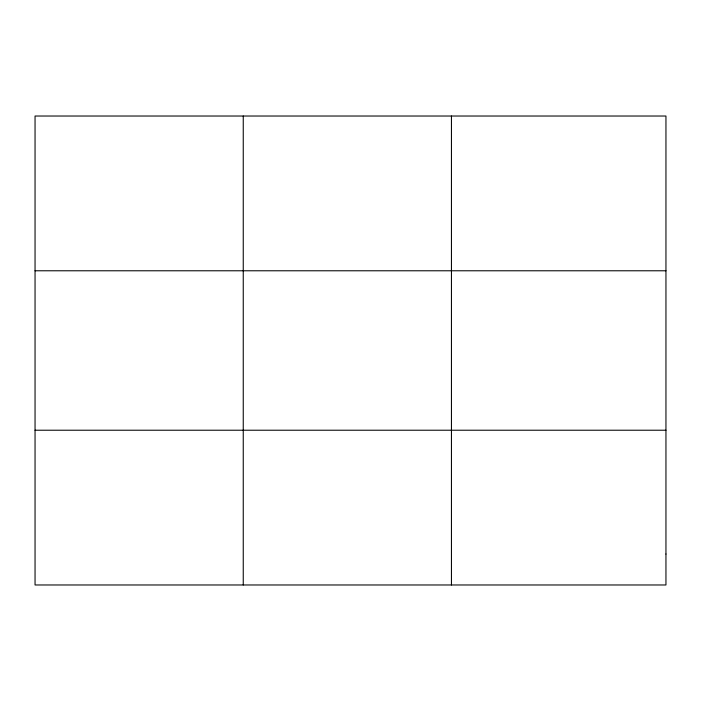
<?xml version="1.0" encoding="UTF-8"?>
<svg xmlns="http://www.w3.org/2000/svg" width="701" height="701" viewBox="0 0 701 701"><rect width="100%" height="100%" fill="white"/><g stroke="black" fill="none" stroke-linecap="round" stroke-linejoin="round"><path stroke-width="1.05" d="M243.247 116.024L243.247 584.976M451.444 116.024L451.444 584.976M35.05 270.779L665.95 270.779M35.05 430.221L665.95 430.221M665.95 554.027L665.95 584.976L35.05 584.976L35.05 116.024L665.95 116.024L665.95 554.027"/></g></svg>
